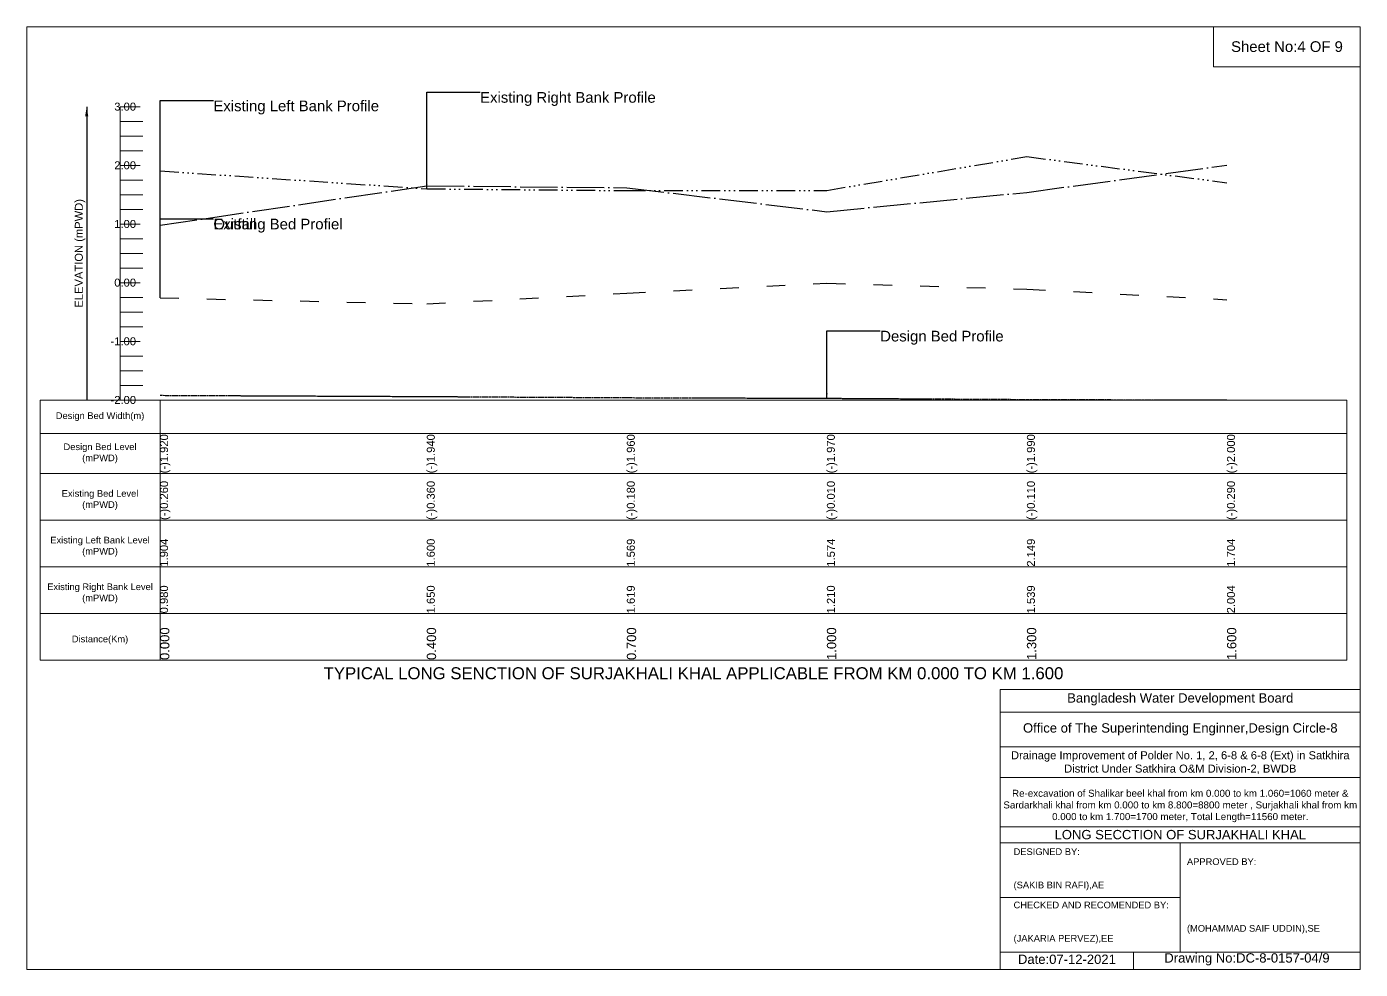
# Model space of a CAD drawing. Header units: inches. Extents: x 93000 to 506000, y -4242 to 0.
# Drawn here: x 450000 to 456000, y -4242 to 0 of the extents above; entities that cross this region are included whole.
import ezdxf

# ---------------------------------------------------------------- set-up
doc = ezdxf.new("R2010")
doc.units = ezdxf.units.IN
doc.header["$LTSCALE"] = 7
doc.header["$MEASUREMENT"] = 0
for name, pattern in [('ACAD_ISO03W100', [30, 12, -18]), ('ACAD_ISO04W100', [30, 24, -3, 0, -3]), ('ACAD_ISO14W100', [24, 12, -3, 0, -3, 0, -3, 0, -3]), ('CENTER', [2, 1.25, -0.25, 0.25, -0.25])]:
    doc.linetypes.add(name, pattern=pattern)
for name, color, linetype, lineweight in [('Cross section Data Border', 7, 'Continuous', 9), ('Design Bed Level Long Section', 7, 'CENTER', 25), ('Existing Bed Level for Long Section', 7, 'ACAD_ISO03W100', 25), ('Existing Left Bank of Long section', 7, 'ACAD_ISO04W100', 25), ('Existing Right Bank of Long Section', 7, 'ACAD_ISO14W100', 25), ('Long Section Border', 7, 'Continuous', 9), ('Long Section Labels', 7, 'Continuous', 9), ('Vscale for Long Section', 7, 'Continuous', 9)]:
    doc.layers.add(name, color=color, linetype=linetype, lineweight=lineweight)
doc.styles.get("Standard").update_dxf_attribs({"font": 'arial.ttf'})
doc.dimstyles.get("Standard").update_dxf_attribs({"dimtxt": 0.18, "dimasz": 0.18, "dimexe": 0.18, "dimexo": 0.0625, "dimgap": 0.09, "dimtad": 0, "dimtih": 1, "dimtoh": 1, "dimdec": 4, "dimzin": 0, "dimdsep": 46, "dimtxsty": 'Standard', "dimcen": 0.09, "dimadec": 0, "dimazin": 0, "dimtfac": 1, "dimtdec": 4, "dimtofl": 0, "dimtmove": 0, "dimatfit": 3, "dimfxl": 1, "dimtolj": 1, "dimtzin": 0, "dimarcsym": 0})

msp = doc.modelspace()

# ---------------------------------------------------------------- linework, layer by layer
at = {"layer": 'Cross section Data Border'}
for points in [[(450000, 0), (456000, 0), (456000, -4242), (450000, -4242)], [(455340, 0), (456000, 0), (456000, -180), (455340, -180)]]:
    msp.add_lwpolyline(points, close=True, dxfattribs=at)
for points in [[(454380, -4242), (454380, -2982), (456000, -2982)], [(454380, -3084), (456000, -3084)], [(454380, -3240), (456000, -3240)], [(454380, -3378), (456000, -3378)], [(454380, -3600), (456000, -3600)], [(454380, -3672), (456000, -3672)], [(455190, -3672), (455190, -4164)], [(454380, -3918), (455190, -3918)], [(454380, -4164), (456000, -4164)], [(454980, -4164), (454980, -4242)]]:
    msp.add_lwpolyline(points, dxfattribs=at)
at = {"layer": 'Design Bed Level Long Section'}
msp.add_lwpolyline([(450600, -1658.9), (451800, -1664.2), (452700, -1669.4), (453600, -1672.1), (454500, -1677.4), (455400, -1680)], dxfattribs=at)
at = {"layer": 'Existing Bed Level for Long Section'}
msp.add_lwpolyline([(450600, -1220.6), (451800, -1247), (452700, -1199.5), (453600, -1154.6), (454500, -1181), (455400, -1228.6)], dxfattribs=at)
at = {"layer": 'Existing Left Bank of Long section'}
msp.add_lwpolyline([(450600, -893.3), (451800, -716.4), (452700, -724.6), (453600, -832.6), (454500, -745.7), (455400, -622.9)], dxfattribs=at)
at = {"layer": 'Existing Right Bank of Long Section'}
msp.add_lwpolyline([(450600, -649.3), (451800, -729.6), (452700, -737.8), (453600, -736.5), (454500, -584.7), (455400, -702.1)], dxfattribs=at)
at = {"layer": 'Long Section Border'}
msp.add_lwpolyline([(450060, -1680), (455940, -1680), (455940, -2850), (450060, -2850)], close=True, dxfattribs=at)
for points in [[(450600, -1680), (450600, -2850)], [(450060, -1830), (455940, -1830)], [(450060, -2010), (455940, -2010)], [(450060, -2220), (455940, -2220)], [(450060, -2430), (455940, -2430)], [(450060, -2640), (455940, -2640)]]:
    msp.add_lwpolyline(points, dxfattribs=at)
at = {"layer": 'Vscale for Long Section'}
for points in [[(450420, -1680), (450420, -1416), (450420, -1152), (450420, -888), (450420, -624), (450420, -360)], [(450420, -360), (450510, -360)], [(450420, -426), (450522, -426)], [(450420, -492), (450522, -492)], [(450420, -558), (450522, -558)], [(450420, -624), (450510, -624)], [(450420, -690), (450522, -690)], [(450420, -756), (450522, -756)], [(450420, -822), (450522, -822)], [(450420, -888), (450510, -888)], [(450420, -954), (450522, -954)], [(450420, -1020), (450522, -1020)], [(450420, -1086), (450522, -1086)], [(450420, -1152), (450510, -1152)], [(450420, -1218), (450522, -1218)], [(450420, -1284), (450522, -1284)], [(450420, -1350), (450522, -1350)], [(450420, -1416), (450510, -1416)], [(450420, -1482), (450522, -1482)], [(450420, -1548), (450522, -1548)], [(450420, -1614), (450522, -1614)], [(450420, -1680), (450510, -1680)]]:
    msp.add_lwpolyline(points, dxfattribs=at)

# ---------------------------------------------------------------- texts
at = {"layer": 'Cross section Data Border', "attachment_point": 5}
for s, insert, char_height in [('Sheet No:4 OF 9', (455670, -90), 48), ('Bangladesh Water Development Board', (455190, -3027), 42), ('Office of The Superintending Enginner,Design Circle-8', (455190, -3162), 42)]:
    msp.add_mtext(s, dxfattribs=dict(at, insert=insert, char_height=char_height))
at = {"layer": 'Cross section Data Border'}
for s, insert, char_height, width, attachment_point in [('Drainage Improvement of Polder No. 1, 2, 6-8 & 6-8 (Ext) in Satkhira District Under Satkhira O&M Division-2, BWDB', (455190, -3312), 36, 1680, 5), ('Re-excavation of Shalikar beel khal from km 0.000 to km 1.060=1060 meter & Sardarkhali khal from km 0.000 to km 8.800=8800 meter , Surjakhali khal from km 0.000 to km 1.700=1700 meter, Total Length=11560 meter.', (455190, -3507), 31.4683, 1620, 5), ('LONG SECCTION OF SURJAKHALI KHAL', (455190, -3636), 42, 1680, 5), ('DESIGNED BY:^J^J^J(SAKIB BIN RAFI),AE', (454440, -3792), 30, 840, 4), ('APPROVED BY:^J^J^J^J^J^J(MOHAMMAD SAIF UDDIN),SE', (455220, -3912), 30, 840, 4), ('CHECKED AND RECOMENDED BY:^J^J^J(JAKARIA PERVEZ),EE', (454440, -4032), 30, 840, 4), ('Date:07-12-2021', (454680, -4197), 42, 840, 5), ('Drawing No:DC-8-0157-04/9', (455490, -4197), 42, 1320, 5)]:
    msp.add_mtext(s, dxfattribs=dict(at, insert=insert, char_height=char_height, width=width, attachment_point=attachment_point))
at = {"layer": 'Long Section Border', "attachment_point": 5}
for s, insert, char_height in [('Design Bed Width(m)', (450330, -1755), 30), ('Design Bed Level^J(mPWD)', (450330, -1920), 30), ('Existing Bed Level^J(mPWD)', (450330, -2130), 30), ('Existing Left Bank Level^J(mPWD)', (450330, -2340), 30), ('Existing Right Bank Level^J(mPWD)', (450330, -2550), 30), ('Distance(Km)', (450330, -2760), 30), ('TYPICAL LONG SENCTION OF SURJAKHALI KHAL APPLICABLE FROM KM 0.000 TO KM 1.600', (453000, -2910), 54)]:
    msp.add_mtext(s, dxfattribs=dict(at, insert=insert, char_height=char_height))
at = {"layer": 'Long Section Labels', "char_height": 48, "attachment_point": 1}
for s, insert in [('Existing Right Bank Profile', (452040, -294.3)), ('Existing Left Bank Profile', (450840, -332.5)), ('Outfall', (450840, -864.2)), ('Existing Bed Profiel', (450840, -864.2)), ('Design Bed Profile', (453840, -1368.5))]:
    msp.add_mtext(s, dxfattribs=dict(at, insert=insert))
at = {"layer": 'Vscale for Long Section', "char_height": 36, "attachment_point": 6}
for s, insert in [('3.00', (450492, -360)), ('2.00', (450492, -624)), ('1.00', (450492, -888)), ('0.00', (450492, -1152)), ('-1.00', (450492, -1416)), ('-2.00', (450492, -1680))]:
    msp.add_mtext(s, dxfattribs=dict(at, insert=insert))
at = {"layer": 'Vscale for Long Section', "rotation": 90}
for s, insert, char_height, attachment_point in [('ELEVATION (mPWD)', (450240, -1020), 36, 5), ('(-)1.920', (450600, -2010), 36, 1), ('(-)1.940', (451800, -2010), 36, 1), ('(-)1.960', (452700, -2010), 36, 1), ('(-)1.970', (453600, -2010), 36, 1), ('(-)1.990', (454500, -2010), 36, 1), ('(-)2.000', (455400, -2010), 36, 1), ('(-)0.260', (450600, -2220), 36, 1), ('(-)0.360', (451800, -2220), 36, 1), ('(-)0.180', (452700, -2220), 36, 1), ('(-)0.010', (453600, -2220), 36, 1), ('(-)0.110', (454500, -2220), 36, 1), ('(-)0.290', (455400, -2220), 36, 1), ('1.904', (450600, -2430), 36, 1), ('1.600', (451800, -2430), 36, 1), ('1.569', (452700, -2430), 36, 1), ('1.574', (453600, -2430), 36, 1), ('2.149', (454500, -2430), 36, 1), ('1.704', (455400, -2430), 36, 1), ('0.980', (450600, -2640), 36, 1), ('1.650', (451800, -2640), 36, 1), ('1.619', (452700, -2640), 36, 1), ('1.210', (453600, -2640), 36, 1), ('1.539', (454500, -2640), 36, 1), ('2.004', (455400, -2640), 36, 1), ('0.000', (450600, -2850), 42, 1), ('0.400', (451800, -2850), 42, 1), ('0.700', (452700, -2850), 42, 1), ('1.000', (453600, -2850), 42, 1), ('1.300', (454500, -2850), 42, 1), ('1.600', (455400, -2850), 42, 1)]:
    msp.add_mtext(s, dxfattribs=dict(at, insert=insert, char_height=char_height, attachment_point=attachment_point))

# ---------------------------------------------------------------- leaders
at = {"layer": 'Long Section Labels', "annotation_type": 0, "has_hookline": 1, "hookline_direction": 0}
for points, text_width in [([(451800, -729.6), (451800, -294.3), (452039.9, -294.3)], 782), ([(450600, -893.3), (450600, -332.5), (450839.9, -332.5)], 737.4), ([(450600, -1220.6), (450600, -864.2), (450839.9, -864.2)], 571.4), ([(450600, -1220.6), (450600, -864.2), (450839.9, -864.2)], 185.8), ([(453600, -1672.1), (453600, -1368.5), (453839.9, -1368.5)], 547.4)]:
    msp.add_leader(points, dimstyle='Standard', override={"dimasz": 21.6}, dxfattribs=dict(at, text_width=text_width))
at = {"layer": 'Vscale for Long Section'}
msp.add_leader([(450270, -360), (450270, -1680)], dimstyle='Standard', override={"dimasz": 43.2}, dxfattribs=at)

doc.saveas('drawing.dxf')
